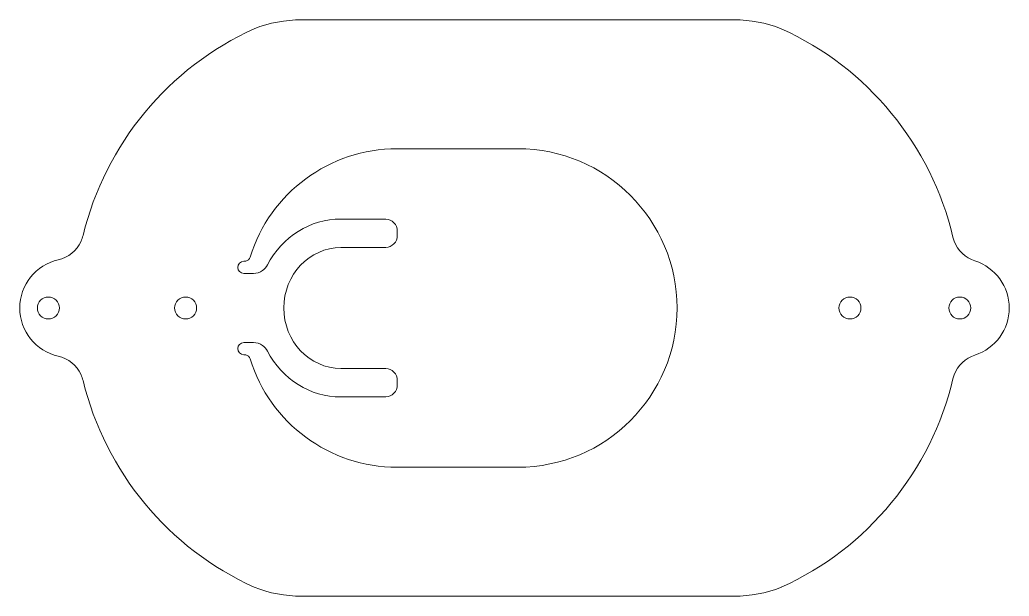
# Model space of a CAD drawing. Extents: x 370.3 to 460.4, y 294.6 to 347.
import ezdxf

# ---------------------------------------------------------------- set-up
doc = ezdxf.new("R2010")
doc.units = 0
doc.header["$LTSCALE"] = 25.4
doc.header["$MEASUREMENT"] = 0
doc.layers.get('0').update_dxf_attribs({"linetype": 'CONTINUOUS'})
doc.layers.add('PROJECTION-ONLY-', color=7, linetype='CONTINUOUS')

# ---------------------------------------------------------------- blocks, each defined once
blk = doc.blocks.new('SE1')
at = {"layer": 'PROJECTION-ONLY-', "color": 7, "linetype": 'CONTINUOUS', "lineweight": 0}
for p, q in [((435.327, 347.04), (395.959, 347.04)), ((404.643, 335.296), (415.643, 335.296)), ((403.568, 328.896), (399.537, 328.896)), ((404.668, 327.396), (404.668, 327.796)), ((399.537, 326.296), (403.568, 326.296)), ((390.693, 325.046), (390.743, 325.046)), ((391.563, 323.946), (390.693, 323.946)), ((390.693, 317.646), (391.563, 317.646)), ((390.743, 316.546), (390.693, 316.546)), ((403.568, 315.296), (399.537, 315.296)), ((404.668, 313.796), (404.668, 314.196)), ((399.537, 312.696), (403.568, 312.696)), ((415.643, 306.296), (404.643, 306.296)), ((395.959, 294.552), (435.327, 294.552))]:
    blk.add_line(p, q, dxfattribs=at)
for centre in [(372.893, 320.796), (385.393, 320.796), (445.893, 320.796), (455.896, 320.796)]:
    blk.add_circle(centre, 1, dxfattribs=at)
for centre, radius, start, end in [((395.967, 335.174), 11.866, 90.03467, 111.36827), ((435.321, 335.183), 11.857, 68.624, 89.97305), ((403.18, 320.796), 27.923, 114.40416, 166.31662), ((428.106, 320.796), 27.923, 13.34841, 65.59584), ((404.643, 321.296), 14, 90, 162.81052), ((415.643, 320.796), 14.5, 270, 90), ((403.568, 327.796), 1.1, 87.24575, 90), ((373.14, 328.109), 2.994, 335.50451, 346.3267), ((458.191, 327.934), 2.997, 193.34504, 200.85001), ((373.135, 328.111), 3, 282.74825, 335.51458), ((403.568, 327.396), 1.1, 270, 272.75425), ((458.194, 327.935), 3, 200.84664, 252.15922), ((390.743, 325.596), 0.55, 270, 326.94427), ((390.745, 325.595), 0.548, 326.91357, 342.84122), ((374.79, 320.796), 4.5, 102.74825, 257.25175), ((390.693, 324.496), 0.55, 90, 270), ((455.896, 320.796), 4.5, 287.84078, 72.15922), ((391.578, 325.356), 1.411, 269.39204, 305.04751), ((390.693, 317.096), 0.55, 90, 270), ((391.578, 316.235), 1.411, 54.95406, 90.60638), ((373.135, 313.481), 3, 24.48542, 77.25175), ((390.743, 315.996), 0.55, 33.05573, 90), ((390.745, 315.997), 0.548, 17.15878, 33.08643), ((458.194, 313.656), 3, 107.84078, 159.15336), ((404.643, 320.296), 14, 197.18948, 270), ((373.14, 313.482), 2.994, 13.6733, 24.49549), ((403.568, 314.196), 1.1, 87.24575, 90), ((458.191, 313.657), 2.997, 159.14999, 166.65496), ((403.18, 320.796), 27.923, 193.68338, 245.59584), ((428.106, 320.796), 27.923, 294.40416, 346.65159), ((403.568, 313.796), 1.1, 270, 272.75425), ((395.965, 306.409), 11.857, 248.624, 269.97305), ((435.32, 306.417), 11.866, 270.03467, 291.36827)]:
    blk.add_arc(centre, radius, start, end, dxfattribs=at)
for centre, major_axis, ratio, start_param, end_param in [((399.537, 320.796), (0, -8.1), 0.945519, 3.141593, 4.20674), ((403.568, 327.796), (0, -1.1), 0.999848, 1.570796, 3.093522), ((403.568, 327.396), (0, -1.1), 0.999848, 0.048071, 1.570796), ((399.537, 320.796), (0, -5.5), 0.945519, 3.141593, 6.283185), ((391.596, 325.446), (0, -1.5), 0.945519, 0.592569, 1.065148), ((391.596, 316.146), (0, 1.5), 0.945519, 5.218038, 5.690617), ((399.537, 320.796), (0, 8.1), 0.945519, 2.076445, 3.141593), ((403.568, 314.196), (0, -1.1), 0.999848, 1.570796, 3.093522), ((403.568, 313.796), (0, -1.1), 0.999848, 0.048071, 1.570796)]:
    blk.add_ellipse(centre, major_axis=major_axis, ratio=ratio, start_param=start_param, end_param=end_param, dxfattribs=at)

msp = doc.modelspace()

# ---------------------------------------------------------------- block references
at = {"color": 0, "lineweight": 0}
msp.add_blockref('SE1', (0, 0), dxfattribs=at).dxf.unprotected_set("ltscale", 0)

doc.saveas('drawing.dxf')
